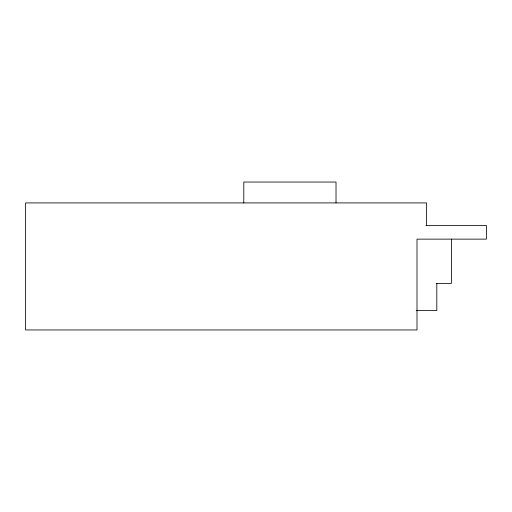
<?xml version="1.0" encoding="UTF-8"?>
<svg xmlns="http://www.w3.org/2000/svg" width="512" height="512" viewBox="0 0 512 512"><rect width="100%" height="100%" fill="white"/><g stroke="black" fill="none" stroke-linecap="round" stroke-linejoin="round"><path stroke-width="0.77" d="M425.958 225.523L486.4 225.523L486.4 239.13L417.005 239.13L417.005 329.958L25.6 329.958L25.6 202.918L426.541 202.918L426.541 225.523M436.205 283.456L451.405 283.456L451.405 239.13M416.211 310.528L436.806 310.528L436.806 283.456M336.013 202.918L336.013 182.042L243.782 182.042L243.782 202.918"/></g></svg>
